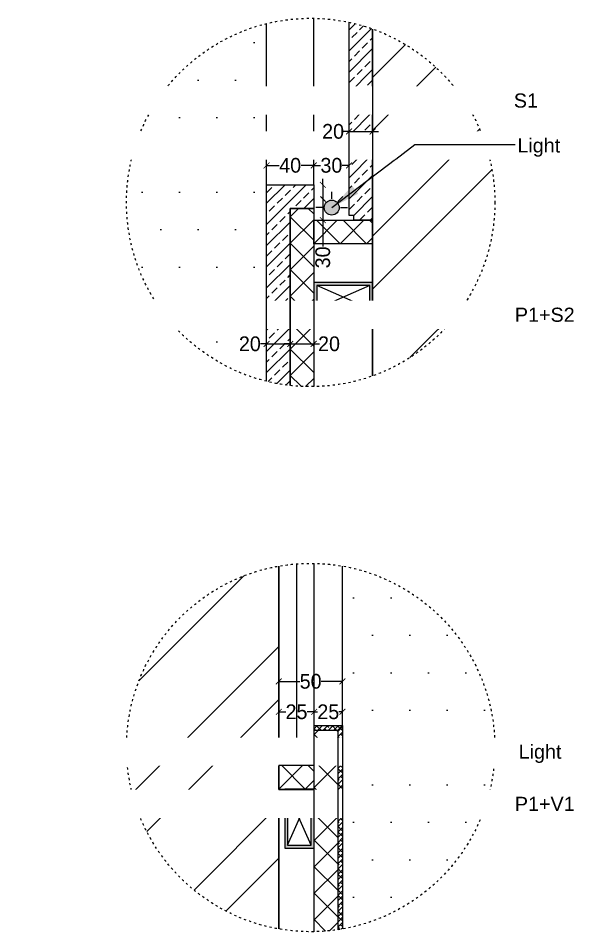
# Model space of a CAD drawing. Header units: millimetres. Extents: x 75500 to 345360, y -224327 to 19532.
# Drawn here: x 175881 to 176359, y -98311 to -97535 of the extents above; entities that cross this region are included whole.
import ezdxf

# ---------------------------------------------------------------- set-up
doc = ezdxf.new("R2010")
doc.units = ezdxf.units.MM
doc.header["$LTSCALE"] = 0.01
doc.linetypes.add('ZWCAD_ISO03W100', pattern=[30, 12, -18])
for name, color, linetype, lineweight in [('A-Ele 6', 250, 'Continuous', 0), ('A-WALL', 7, 'Continuous', 30), ('B. no.', 2, 'Continuous', 0), ('Cut', 1, 'Continuous', 25), ('furniture section', 7, 'Continuous', 25), ('hatch', 251, 'Continuous', 0), ('Lights', 14, 'Continuous', 20), ('text', 253, 'Continuous', 0)]:
    doc.layers.add(name, color=color, linetype=linetype, lineweight=lineweight)
doc.layers.add('e .05', color=253, linetype='Continuous')
doc.styles.add('ISOCP2', font='GOTHIC.TTF')
doc.styles.add('rbrr.w.a.a.wd.unit-d$0$Standard', font='arial.ttf')
doc.styles.get("Standard").update_dxf_attribs({"font": 'arial.ttf'})
doc.dimstyles.new('77', dxfattribs={"dimscale": 0.25, "dimtxt": 130, "dimasz": 100, "dimexe": 5, "dimexo": 1, "dimgap": 0.25, "dimtad": 0, "dimdec": 0, "dimrnd": 5, "dimzin": 0, "dimdsep": 46, "dimtxsty": 'ISOCP2', "dimblk": 'ARCHTICK', "dimcen": 0, "dimdle": 100, "dimclrd": 1, "dimclre": 256, "dimclrt": 256, "dimazin": 0, "dimtm": 1e-09, "dimtfac": 1, "dimtdec": 0, "dimtmove": 1, "dimatfit": 0, "dimfxl": 1, "dimtolj": 1, "dimtzin": 12, "dimlwd": -1, "dimlwe": -1, "dimarcsym": 0})
doc.dimstyles.new('MIGCS IN MM 1 100', dxfattribs={"dimtxt": 40, "dimasz": 30, "dimexe": 180, "dimexo": 100, "dimgap": 25, "dimtad": 0, "dimdec": 0, "dimzin": 0, "dimdsep": 46, "dimtxsty": 'Standard', "dimblk": 'ARCHTICK', "dimcen": 150, "dimse1": 1, "dimse2": 1, "dimclrd": 3, "dimclre": 3, "dimclrt": 3, "dimadec": 0, "dimazin": 0, "dimtfac": 1, "dimtdec": 0, "dimtix": 1, "dimtmove": 2, "dimatfit": 3, "dimfxl": 1, "dimtolj": 1, "dimtzin": 0, "dimarcsym": 0})

# ---------------------------------------------------------------- blocks, each defined once
blk = doc.blocks.new('Cove Light-flat-1-flat-1')
at = {"layer": 'Lights', "lineweight": 0, "transparency": 33554559}
h = blk.add_hatch(color=256, dxfattribs=at)
h.dxf.hatch_style = 1
h.paths.add_polyline_path([(29879.82, 364458.77, -2.414214), (29873.46, 364452.4, -0.414214)])
at = {"layer": 'Lights', "lineweight": 0}
for p, q in [((29879.82, 364459.75), (29879.82, 364465.84)), ((29885.01, 364457.6), (29889.32, 364461.9)), ((29887.16, 364452.4), (29893.26, 364452.4)), ((29879.82, 364445.06), (29879.82, 364438.97)), ((29885.01, 364447.21), (29889.32, 364442.9))]:
    blk.add_line(p, q, dxfattribs=at)
blk.add_circle((29879.82, 364452.4), 6.36, dxfattribs=at)
blk = doc.blocks.new('_ARCHTICK')
at = {"color": 0, "linetype": 'ByBlock', "const_width": 0.15}
blk.add_lwpolyline([(-0.5, -0.5), (0.5, 0.5)], dxfattribs=at)
blk = doc.blocks.new('*D483')
at = {"color": 1, "lineweight": 25, "ltscale": 4, "transparency": 16777216}
for p, q in [((176091.58, -97660.23), (176102.62, -97660.23)), ((176132.08, -97660.23), (176121.04, -97660.23))]:
    blk.add_line(p, q, dxfattribs=at)
at = {"layer": 'Defpoints', "color": 0, "transparency": 16777216}
for p in [(176131.83, -97660.23), (176091.83, -97676.69), (176131.83, -97676.69)]:
    blk.add_point(p, dxfattribs=at)
at = {"color": 1, "lineweight": 25, "transparency": 16777216, "xscale": 5, "yscale": 5, "zscale": 5, "rotation": 180}
blk.add_blockref('_ARCHTICK', (176091.83, -97660.23), dxfattribs=at)
at = {"color": 1, "lineweight": 25, "transparency": 16777216, "xscale": 5, "yscale": 5, "zscale": 5}
blk.add_blockref('_ARCHTICK', (176131.83, -97660.23), dxfattribs=at)
at = {"transparency": 16777216, "insert": (176111.83, -97660.23), "char_height": 12.5, "attachment_point": 5, "style": 'ISOCP2'}
blk.add_mtext('\\A1;40', dxfattribs=at)
blk = doc.blocks.new('*D484')
at = {"color": 1, "lineweight": 25, "ltscale": 4, "transparency": 16777216}
for p, q in [((176131.58, -97660.23), (176137.71, -97660.23)), ((176162.08, -97660.23), (176155.95, -97660.23))]:
    blk.add_line(p, q, dxfattribs=at)
at = {"layer": 'Defpoints', "color": 0, "transparency": 16777216}
for p in [(176161.83, -97660.23), (176131.83, -97676.69), (176161.83, -97676.69)]:
    blk.add_point(p, dxfattribs=at)
at = {"color": 1, "lineweight": 25, "transparency": 16777216, "xscale": 5, "yscale": 5, "zscale": 5, "rotation": 180}
blk.add_blockref('_ARCHTICK', (176131.83, -97660.23), dxfattribs=at)
at = {"color": 1, "lineweight": 25, "transparency": 16777216, "xscale": 5, "yscale": 5, "zscale": 5}
blk.add_blockref('_ARCHTICK', (176161.83, -97660.23), dxfattribs=at)
at = {"transparency": 16777216, "insert": (176146.83, -97660.23), "char_height": 12.5, "attachment_point": 5, "style": 'ISOCP2'}
blk.add_mtext('\\A1;30', dxfattribs=at)
blk = doc.blocks.new('*D485')
at = {"color": 1, "lineweight": 25, "ltscale": 4, "transparency": 16777216}
for p, q in [((176139.53, -97676.69), (176139.53, -97671.69)), ((176139.53, -97676.69), (176139.53, -97706.69)), ((176139.53, -97706.69), (176139.53, -97729.18)), ((176139.53, -97706.69), (176139.53, -97711.69))]:
    blk.add_line(p, q, dxfattribs=at)
at = {"layer": 'Defpoints', "color": 0, "transparency": 16777216}
for p in [(176131.83, -97676.69), (176131.83, -97706.69), (176139.53, -97706.69)]:
    blk.add_point(p, dxfattribs=at)
at = {"color": 1, "lineweight": 25, "transparency": 16777216, "xscale": 5, "yscale": 5, "zscale": 5}
for p, rotation in [((176139.53, -97676.69), 270), ((176139.53, -97706.69), 90)]:
    blk.add_blockref('_ARCHTICK', p, dxfattribs=dict(at, rotation=rotation))
at = {"transparency": 16777216, "insert": (176139.53, -97738.3), "char_height": 12.5, "attachment_point": 5, "rotation": 90, "style": 'ISOCP2'}
blk.add_mtext('\\A1;30', dxfattribs=at)
blk = doc.blocks.new('*D486')
at = {"color": 1, "lineweight": 25, "ltscale": 4, "transparency": 16777216}
for p, q in [((176091.83, -97811.72), (176086.76, -97811.72)), ((176091.83, -97811.72), (176086.83, -97811.72)), ((176091.83, -97811.72), (176111.83, -97811.72)), ((176111.83, -97811.72), (176116.83, -97811.72))]:
    blk.add_line(p, q, dxfattribs=at)
at = {"layer": 'Defpoints', "color": 0, "transparency": 16777216}
for p in [(176111.83, -97811.72), (176091.83, -97812.75), (176111.83, -97812.75)]:
    blk.add_point(p, dxfattribs=at)
at = {"color": 1, "lineweight": 25, "transparency": 16777216, "xscale": 5, "yscale": 5, "zscale": 5}
blk.add_blockref('_ARCHTICK', (176091.83, -97811.72), dxfattribs=at)
at = {"color": 1, "lineweight": 25, "transparency": 16777216, "xscale": 5, "yscale": 5, "zscale": 5, "rotation": 180}
blk.add_blockref('_ARCHTICK', (176111.83, -97811.72), dxfattribs=at)
at = {"transparency": 16777216, "insert": (176077.59, -97811.72), "char_height": 12.5, "attachment_point": 5, "style": 'ISOCP2'}
blk.add_mtext('\\A1;20', dxfattribs=at)
blk = doc.blocks.new('*D487')
at = {"color": 1, "lineweight": 25, "ltscale": 4, "transparency": 16777216}
for p, q in [((176111.83, -97811.72), (176106.83, -97811.72)), ((176111.83, -97811.72), (176131.83, -97811.72)), ((176131.83, -97811.72), (176136.83, -97811.72))]:
    blk.add_line(p, q, dxfattribs=at)
at = {"layer": 'Defpoints', "color": 0, "transparency": 16777216}
for p in [(176131.83, -97811.72), (176111.83, -97832.15), (176131.83, -97832.15)]:
    blk.add_point(p, dxfattribs=at)
at = {"color": 1, "lineweight": 25, "transparency": 16777216, "xscale": 5, "yscale": 5, "zscale": 5}
blk.add_blockref('_ARCHTICK', (176111.83, -97811.72), dxfattribs=at)
at = {"color": 1, "lineweight": 25, "transparency": 16777216, "xscale": 5, "yscale": 5, "zscale": 5, "rotation": 180}
blk.add_blockref('_ARCHTICK', (176131.83, -97811.72), dxfattribs=at)
at = {"transparency": 16777216, "insert": (176144.81, -97811.72), "char_height": 12.5, "attachment_point": 5, "style": 'ISOCP2'}
blk.add_mtext('\\A1;20', dxfattribs=at)
blk = doc.blocks.new('*D488')
at = {"color": 1, "lineweight": 25, "ltscale": 4, "transparency": 16777216}
for p, q in [((176161.83, -97631.41), (176156.83, -97631.41)), ((176161.83, -97631.41), (176181.83, -97631.41)), ((176181.83, -97631.41), (176186.83, -97631.41))]:
    blk.add_line(p, q, dxfattribs=at)
at = {"layer": 'Defpoints', "color": 0, "transparency": 16777216}
for p in [(176161.83, -97632.73), (176181.83, -97631.41), (176181.83, -97632.73)]:
    blk.add_point(p, dxfattribs=at)
at = {"color": 1, "lineweight": 25, "transparency": 16777216, "xscale": 5, "yscale": 5, "zscale": 5}
blk.add_blockref('_ARCHTICK', (176161.83, -97631.41), dxfattribs=at)
at = {"color": 1, "lineweight": 25, "transparency": 16777216, "xscale": 5, "yscale": 5, "zscale": 5, "rotation": 180}
blk.add_blockref('_ARCHTICK', (176181.83, -97631.41), dxfattribs=at)
at = {"transparency": 16777216, "insert": (176148.25, -97631.41), "char_height": 12.5, "attachment_point": 5, "style": 'ISOCP2'}
blk.add_mtext('\\A1;20', dxfattribs=at)
blk = doc.blocks.new('*D489')
at = {"color": 1, "lineweight": 25, "ltscale": 4, "transparency": 16777216}
for p, q in [((176131.94, -98124.06), (176135.13, -98124.06)), ((176156.44, -98124.06), (176153.26, -98124.06))]:
    blk.add_line(p, q, dxfattribs=at)
at = {"layer": 'Defpoints', "color": 0, "transparency": 16777216}
for p in [(176156.19, -98124.06), (176132.19, -98135.67), (176156.19, -98135.67)]:
    blk.add_point(p, dxfattribs=at)
at = {"color": 1, "lineweight": 25, "transparency": 16777216, "xscale": 5, "yscale": 5, "zscale": 5, "rotation": 180}
blk.add_blockref('_ARCHTICK', (176132.19, -98124.06), dxfattribs=at)
at = {"color": 1, "lineweight": 25, "transparency": 16777216, "xscale": 5, "yscale": 5, "zscale": 5}
blk.add_blockref('_ARCHTICK', (176156.19, -98124.06), dxfattribs=at)
at = {"transparency": 16777216, "insert": (176144.19, -98124.06), "char_height": 12.5, "attachment_point": 5, "style": 'ISOCP2'}
blk.add_mtext('\\A1;25', dxfattribs=at)
blk = doc.blocks.new('*D490')
at = {"color": 1, "lineweight": 25, "ltscale": 4, "transparency": 16777216}
for p, q in [((176101.94, -98124.06), (176108.13, -98124.06)), ((176132.44, -98124.06), (176126.26, -98124.06))]:
    blk.add_line(p, q, dxfattribs=at)
at = {"layer": 'Defpoints', "color": 0, "transparency": 16777216}
for p in [(176102.19, -98124.06), (176102.19, -98135.67), (176132.19, -98135.67)]:
    blk.add_point(p, dxfattribs=at)
at = {"color": 1, "lineweight": 25, "transparency": 16777216, "xscale": 5, "yscale": 5, "zscale": 5, "rotation": 180}
blk.add_blockref('_ARCHTICK', (176102.19, -98124.06), dxfattribs=at)
at = {"color": 1, "lineweight": 25, "transparency": 16777216, "xscale": 5, "yscale": 5, "zscale": 5}
blk.add_blockref('_ARCHTICK', (176132.19, -98124.06), dxfattribs=at)
at = {"transparency": 16777216, "insert": (176117.19, -98124.06), "char_height": 12.5, "attachment_point": 5, "style": 'ISOCP2'}
blk.add_mtext('\\A1;25', dxfattribs=at)
blk = doc.blocks.new('*D491')
at = {"color": 1, "lineweight": 25, "ltscale": 4, "transparency": 16777216}
for p, q in [((176101.94, -98098.21), (176120.12, -98098.21)), ((176156.44, -98098.21), (176138.27, -98098.21))]:
    blk.add_line(p, q, dxfattribs=at)
at = {"layer": 'Defpoints', "color": 0, "transparency": 16777216}
for p in [(176102.19, -98092.93), (176156.19, -98092.93), (176156.19, -98098.21)]:
    blk.add_point(p, dxfattribs=at)
at = {"color": 1, "lineweight": 25, "transparency": 16777216, "xscale": 5, "yscale": 5, "zscale": 5, "rotation": 180}
blk.add_blockref('_ARCHTICK', (176102.19, -98098.21), dxfattribs=at)
at = {"color": 1, "lineweight": 25, "transparency": 16777216, "xscale": 5, "yscale": 5, "zscale": 5}
blk.add_blockref('_ARCHTICK', (176156.19, -98098.21), dxfattribs=at)
at = {"transparency": 16777216, "insert": (176129.19, -98098.21), "char_height": 12.5, "attachment_point": 5, "style": 'ISOCP2'}
blk.add_mtext('\\A1;50', dxfattribs=at)
blk = doc.blocks.new('ASDFGBwrg')
at = {"layer": 'Cut'}
h = blk.add_hatch(color=256, dxfattribs=at)
h.dxf.hatch_style = 1
h.paths.add_polyline_path([(87923.85, 2882.8), (87923.85, 2857.8), (87973.85, 2857.8), (87973.85, 2882.8)])
h.paths.add_polyline_path([(87926.35, 2880.3), (87926.35, 2860.3), (87971.35, 2860.3), (87971.35, 2880.3)], flags=16)
for p, q in [((87926.35, 2880.3), (87971.35, 2860.3)), ((87926.35, 2860.3), (87971.35, 2880.3))]:
    blk.add_line(p, q, dxfattribs=at)
for points in [[(87923.85, 2882.8), (87973.85, 2882.8), (87973.85, 2857.8), (87923.85, 2857.8)], [(87926.35, 2880.3), (87971.35, 2880.3), (87971.35, 2860.3), (87926.35, 2860.3)]]:
    blk.add_lwpolyline(points, close=True, dxfattribs=at)

msp = doc.modelspace()

# ---------------------------------------------------------------- hatches: boundary and pattern name
at = {"layer": 'hatch'}
h = msp.add_hatch(dxfattribs=at)
h.set_pattern_fill('DOTS', color=256, scale=20)
h.set_pattern_definition([(0, (172461.83, -99651.532), (15.875, 31.75), [0, -31.75])])
edge = h.paths.add_edge_path()
edge.add_line((176091.83, -97592.53), (176091.83, -97676.69))
edge.add_line((176091.83, -97676.69), (176091.83, -97843.47))
edge.add_arc((176129.23, -97691.67), 156.34, 103.84018, 256.15982, ccw=False)
edge.add_line((176091.83, -97539.87), (176091.83, -97592.53))
h = msp.add_hatch(dxfattribs=at)
h.set_pattern_fill('ANSI33', color=256, scale=2)
h.set_pattern_definition([(45, (176161.831, -97706.686), (-8.9803, 8.9803), []), (45, (176170.811, -97706.686), (-8.9803, 8.9803), [6.35, -3.175])])
h.paths.add_polyline_path([(176161.83, -97702.69), (176161.83, -97538.77, -0.033283), (176181.83, -97544.45), (176181.83, -97706.69), (176165.83, -97706.69), (176165.83, -97702.69)])
h = msp.add_hatch(dxfattribs=at)
h.set_pattern_fill('ANSI32', color=256, scale=10, angle=360)
h.set_pattern_definition([(45, (171296.83, -99776.53), (-67.352, 67.352), []), (45, (171341.73, -99776.53), (-67.352, 67.352), [])])
edge = h.paths.add_edge_path()
edge.add_line((176181.83, -97544.45), (176181.83, -97838.89))
edge.add_arc((176129.23, -97691.67), 156.34, 289.66195, 430.33805)
h = msp.add_hatch(dxfattribs=at)
h.set_pattern_fill('ANSI33', color=256, scale=2)
h.set_pattern_definition([(45, (176091.831, -98015.695), (-8.98026, 8.98026), []), (45, (176100.811, -98015.695), (-8.98026, 8.98026), [6.35, -3.175])])
edge = h.paths.add_edge_path()
edge.add_line((176091.83, -97843.47), (176091.83, -97676.69))
edge.add_line((176091.83, -97676.69), (176131.83, -97676.69))
edge.add_line((176131.83, -97676.69), (176131.83, -97696.69))
edge.add_line((176131.83, -97696.69), (176111.83, -97696.69))
edge.add_line((176111.83, -97696.69), (176111.83, -97847.04))
edge.add_arc((176129.23, -97691.67), 156.34, 256.15982, 263.61063, ccw=False)
h = msp.add_hatch(dxfattribs=at)
h.set_pattern_fill('ANSI37', color=256, scale=5)
h.set_pattern_definition([(45, (176111.83, -97995.695), (-11.2253, 11.2253), []), (135, (176111.83, -97995.695), (-11.2253, -11.2253), [])])
edge = h.paths.add_edge_path()
edge.add_line((176111.83, -97847.04), (176111.83, -97696.69))
edge.add_line((176111.83, -97696.69), (176131.83, -97696.69))
edge.add_line((176131.83, -97696.69), (176131.83, -97847.99))
edge.add_arc((176129.23, -97691.67), 156.34, 263.61063, 270.95375, ccw=False)
h = msp.add_hatch(dxfattribs=at)
h.set_pattern_fill('ANSI37', color=256, scale=5)
h.set_pattern_definition([(45, (176131.83, -97726.686), (-11.2253, 11.2253), []), (135, (176131.83, -97726.686), (-11.2253, -11.2253), [])])
h.paths.add_polyline_path([(176131.83, -97706.69), (176131.83, -97726.69), (176181.83, -97726.69), (176181.83, -97706.69)])
h = msp.add_hatch(dxfattribs=at)
h.set_pattern_fill('ANSI32', color=256, scale=10, angle=360)
h.set_pattern_definition([(45, (174937.19, -100311.33), (-67.352, 67.352), []), (45, (174982.09, -100311.33), (-67.352, 67.352), [])])
edge = h.paths.add_edge_path()
edge.add_line((176102.19, -98308.32), (176102.19, -98000.36))
edge.add_arc((176129.23, -98154.34), 156.34, 99.9583, 260.0417)
h = msp.add_hatch(dxfattribs=at)
h.set_pattern_fill('DOTS', color=256, scale=20)
h.set_pattern_definition([(0, (176102.193, -100186.33), (15.875, 31.75), [0, -31.75])])
edge = h.paths.add_edge_path()
edge.add_line((176152.19, -98139.67), (176152.19, -97999.7))
edge.add_arc((176129.23, -98154.34), 156.34, 278.44693, 441.55307, ccw=False)
edge.add_line((176152.19, -98308.98), (176152.19, -98139.67))
h = msp.add_hatch(dxfattribs=at)
h.set_pattern_fill('ANSI38', color=256, angle=180)
h.set_pattern_definition([(225, (176132.193, -98308.983), (2.245064, -2.245064), []), (315, (176132.193, -98308.983), (6.73519, -2.245064), [7.9375, -4.7625])])
h.paths.add_polyline_path([(176152.19, -98308.98), (176152.19, -98139.67), (176156.19, -98135.67), (176156.19, -98308.34, -0.00648)])
h.paths.add_polyline_path([(176132.19, -98139.67), (176152.19, -98139.67), (176156.19, -98135.67), (176132.19, -98135.67)])
h = msp.add_hatch(dxfattribs=at)
h.set_pattern_fill('ANSI37', color=256, scale=5, angle=180)
h.set_pattern_definition([(225, (176132.193, -100186.329), (11.22532, -11.22532), []), (315, (176132.193, -100186.329), (11.22532, 11.22532), [])])
edge = h.paths.add_edge_path()
edge.add_line((176132.19, -98139.67), (176152.19, -98139.67))
edge.add_line((176152.19, -98139.67), (176152.19, -98308.98))
edge.add_arc((176129.23, -98154.34), 156.34, 271.08659, 278.44693, ccw=False)
edge.add_line((176132.19, -98310.65), (176132.19, -98139.67))
h = msp.add_hatch(dxfattribs=at)
h.set_pattern_fill('ANSI37', color=256, scale=5, angle=180)
h.set_pattern_definition([(225, (176102.193, -98189.672), (11.225, -11.225), []), (315, (176102.193, -98189.672), (11.225, 11.225), [])])
h.paths.add_polyline_path([(176102.19, -98169.67), (176102.19, -98189.67), (176132.19, -98189.67), (176132.19, -98169.67)])

# ---------------------------------------------------------------- linework, layer by layer
at = {"layer": 'A-Ele 6', "color": 252, "linetype": 'ZWCAD_ISO03W100', "ltscale": 15}
for centre in [(176129.23, -97691.67), (176129.23, -98154.34)]:
    msp.add_circle(centre, 156.34, dxfattribs=at)
at = {"layer": 'A-WALL'}
for p, q in [((176181.83, -97544.45), (176181.83, -97838.89)), ((176102.19, -98000.36), (176102.19, -98308.32))]:
    msp.add_line(p, q, dxfattribs=at)
at = {"layer": 'e .05', "linetype": 'Continuous', "lineweight": 5}
for p, q in [((176091.83, -97676.69), (176091.83, -97539.87)), ((176131.83, -97676.69), (176131.83, -97535.36)), ((176132.19, -98135.67), (176132.19, -97998.04))]:
    msp.add_line(p, q, dxfattribs=at)
msp.add_lwpolyline([(176156.19, -98135.67), (176156.19, -98000.35)], dxfattribs=at)
at = {"layer": 'furniture section'}
for p, q in [((176091.83, -97676.69), (176131.83, -97676.69)), ((176111.83, -97696.69), (176131.83, -97696.69)), ((176132.19, -98139.67), (176132.19, -98135.67)), ((176152.19, -98139.67), (176156.19, -98135.67))]:
    msp.add_line(p, q, dxfattribs=at)
msp.add_lwpolyline([(176131.83, -97706.69), (176181.83, -97706.69), (176181.83, -97726.69), (176131.83, -97726.69)], close=True, dxfattribs=at)
at = {"layer": 'Lights'}
msp.add_line((176117.49, -98145.61), (176117.49, -97998.45), dxfattribs=at)

# ---------------------------------------------------------------- block references
at = {"layer": 'B. no.', "rotation": 90}
for p in [(540599.53, -127575.88), (540569.89, -128038.87)]:
    msp.add_blockref('Cove Light-flat-1-flat-1', p, dxfattribs=at)
at = {"layer": 'Cut', "xscale": -1}
for p, rotation in [((264105.68, -100642.4), 359.9999999999994), ((173249.39, -186163.52), 269.9999999999994)]:
    msp.add_blockref('ASDFGBwrg', p, dxfattribs=dict(at, rotation=rotation))

# ---------------------------------------------------------------- dimensions: what is measured, and where the dimension line sits
at = {"ltscale": 4}
for base, p1, p2, angle, picture, middle in [((176139.53, -97706.69), (176131.83, -97676.69), (176131.83, -97706.69), 270, '*D485', (176139.53, -97738.3)), ((176111.83, -97811.72), (176091.83, -97812.75), (176111.83, -97812.75), 0, '*D486', (176077.59, -97811.72)), ((176131.83, -97811.72), (176111.83, -97832.15), (176131.83, -97832.15), 0, '*D487', (176144.81, -97811.72))]:
    dim = msp.add_linear_dim(base=base, p1=p1, p2=p2, angle=angle, dimstyle='77', override={"dimtxt": 50, "dimasz": 20, "dimexe": 1, "dimpost": '\\X', "dimblk": 'ARCHTICK', "dimdle": 1, "dimse1": 1, "dimse2": 1, "dimclre": 253, "dimlwd": 25}, dxfattribs=at)
    dim.commit()
    dim.dimension.update_dxf_attribs({"geometry": picture, "text_midpoint": middle, "dimtype": 161})
for p1, p2, distance, text, picture, middle in [((176102.19, -98092.93), (176156.19, -98092.93), -5.28, '50', '*D491', (176129.19, -98098.21)), ((176132.19, -98135.67), (176102.19, -98135.67), -11.61, '25', '*D490', (176117.19, -98124.06)), ((176132.19, -98135.67), (176156.19, -98135.67), 11.61, '25', '*D489', (176144.19, -98124.06))]:
    dim = msp.add_aligned_dim(p1=p1, p2=p2, distance=distance, text=text, dimstyle='77', override={"dimtxt": 50, "dimasz": 20, "dimexe": 1, "dimpost": '\\X', "dimtxsty": 'ISOCP2', "dimblk": 'ARCHTICK', "dimdle": 1, "dimse1": 1, "dimse2": 1, "dimclre": 253, "dimlwd": 25}, dxfattribs=at)
    dim.commit()
    dim.dimension.update_dxf_attribs({"geometry": picture, "text_midpoint": middle})

# ---------------------------------------------------------------- leaders
at = {"layer": 'text'}
for points in [[(176170.53, -97604.95), (176302.84, -97604.95)], [(176102.37, -97786.76), (176302.84, -97786.76)], [(176119.26, -98158.32), (176302.84, -98158.32)], [(176156.19, -98202.66), (176302.84, -98202.66)]]:
    msp.add_leader(points, dimstyle='MIGCS IN MM 1 100', override={"dimasz": 25, "dimgap": 20, "dimclrd": 256}, dxfattribs=at)

# ---------------------------------------------------------------- next in the draw order: texts
at = {"layer": 'furniture section', "char_height": 12, "width": 435.1993, "attachment_point": 3, "style": 'rbrr.w.a.a.wd.unit-d$0$Standard', "bg_fill": 2}
for s, insert in [('S1', (176322.2, -97599.18)), ('Light', (176341.05, -97637.26)), ('P1+S2', (176353.34, -97780.99)), ('Light', (176342.12, -98151.85)), ('P1+V1', (176353.34, -98196.19))]:
    msp.add_mtext(s, dxfattribs=dict(at, insert=insert))

# ---------------------------------------------------------------- next in the draw order: linework, layer by layer
at = {"layer": 'furniture section'}
for points in [[(176181.83, -97544.45), (176181.83, -97706.69), (176165.83, -97706.69), (176165.83, -97702.69), (176161.83, -97702.69), (176161.83, -97538.77)], [(176091.83, -97843.47), (176091.83, -97676.69), (176131.83, -97676.69), (176131.83, -97696.69), (176111.83, -97696.69), (176111.83, -97847.04)], [(176111.83, -97847.04), (176111.83, -97696.69), (176131.83, -97696.69), (176131.83, -97847.99)], [(176132.19, -98135.67), (176156.19, -98135.67), (176156.19, -98308.34)], [(176132.19, -98310.65), (176132.19, -98139.67), (176152.19, -98139.67), (176152.19, -98308.98)], [(176132.19, -98139.67), (176152.19, -98139.67), (176152.19, -98308.98)]]:
    msp.add_lwpolyline(points, dxfattribs=at)
msp.add_lwpolyline([(176102.19, -98169.67), (176102.19, -98189.67), (176132.19, -98189.67), (176132.19, -98169.67)], close=True, dxfattribs=at)

# ---------------------------------------------------------------- next in the draw order: dimensions: what is measured, and where the dimension line sits
at = {"ltscale": 4}
dim = msp.add_linear_dim(base=(176181.83, -97631.41), p1=(176161.83, -97632.73), p2=(176181.83, -97632.73), angle=0, dimstyle='77', override={"dimtxt": 50, "dimasz": 20, "dimexe": 1, "dimpost": '\\X', "dimblk": 'ARCHTICK', "dimdle": 1, "dimse1": 1, "dimse2": 1, "dimclre": 253, "dimlwd": 25}, dxfattribs=at)
dim.commit()
dim.dimension.update_dxf_attribs({"geometry": '*D488', "text_midpoint": (176148.25, -97631.41), "dimtype": 161})
for p1, p2, picture, middle in [((176091.83, -97676.69), (176131.83, -97676.69), '*D483', (176111.83, -97660.23)), ((176131.83, -97676.69), (176161.83, -97676.69), '*D484', (176146.83, -97660.23))]:
    dim = msp.add_aligned_dim(p1=p1, p2=p2, distance=16.45, dimstyle='77', override={"dimtxt": 50, "dimasz": 20, "dimexe": 1, "dimpost": '\\X', "dimblk": 'ARCHTICK', "dimdle": 1, "dimse1": 1, "dimse2": 1, "dimclre": 253, "dimlwd": 25}, dxfattribs=at)
    dim.commit()
    dim.dimension.update_dxf_attribs({"geometry": picture, "text_midpoint": middle})

# ---------------------------------------------------------------- next in the draw order: leaders
at = {"layer": 'text'}
msp.add_leader([(176147.13, -97696.06), (176217.77, -97642.45), (176302.84, -97642.45)], dimstyle='MIGCS IN MM 1 100', override={"dimasz": 25, "dimgap": 20, "dimclrd": 256}, dxfattribs=at)

doc.saveas('drawing.dxf')
